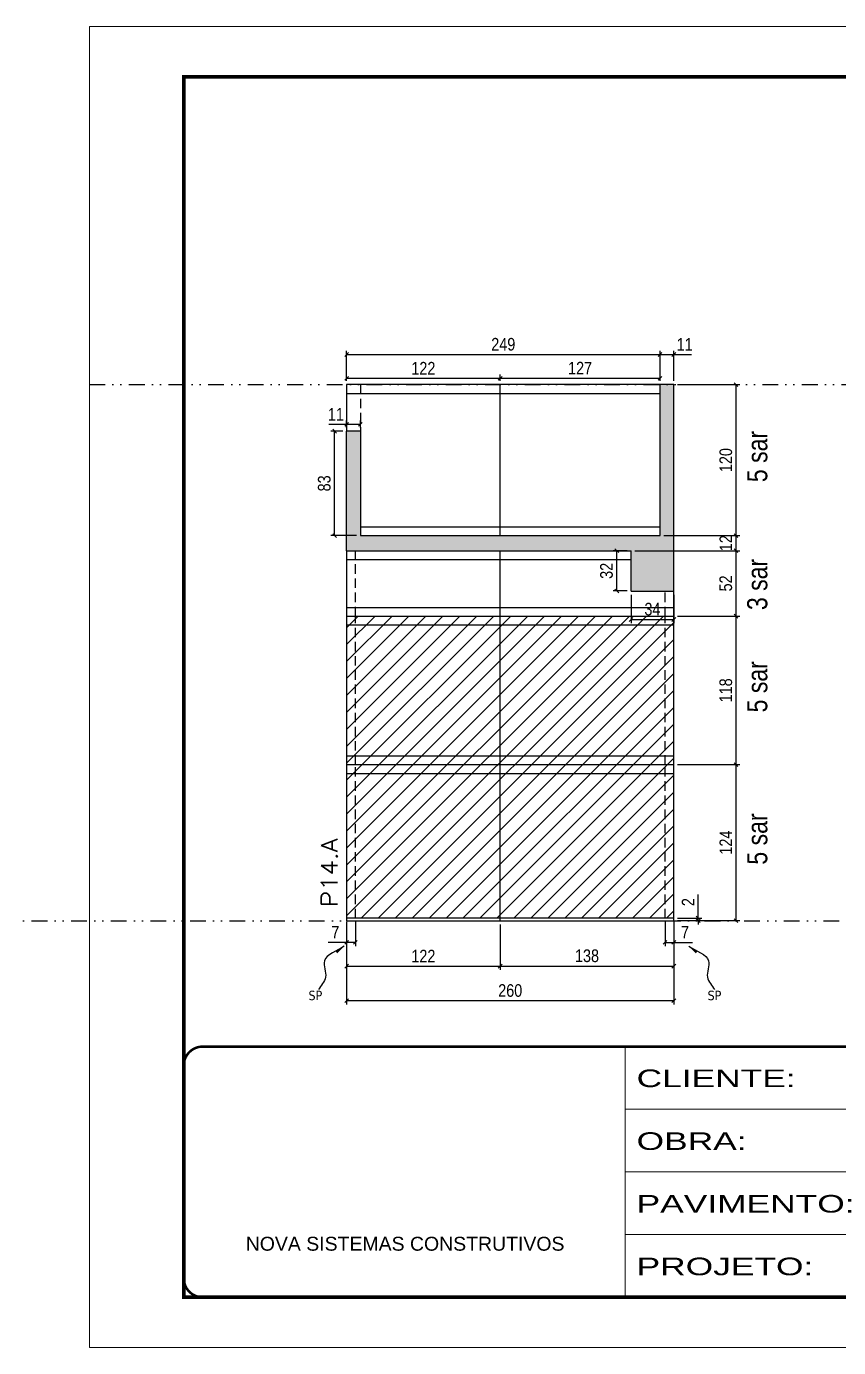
# Model space of a CAD drawing. Header units: millimetres. Extents: x 13777 to 27878, y -21631 to 6985.
# Drawn here: x 17547 to 18192, y 3638 to 4688 of the extents above; entities that cross this region are included whole.
import ezdxf

# ---------------------------------------------------------------- set-up
doc = ezdxf.new("R2010")
doc.units = ezdxf.units.MM
for name, pattern in [('CONTINUO', [0]), ('DASHED', [0.75, 0.5, -0.25]), ('DIVIDE2', [0.625, 0.25, -0.125, 0, -0.125, 0, -0.125]), ('HIDDEN', [0.375, 0.25, -0.125])]:
    doc.linetypes.add(name, pattern=pattern)
for name, color, linetype in [('COTA', 241, 'Continuous'), ('NOMENCLATURA', 7, 'Continuous'), ('Nível', 160, 'Continuous'), ('Painéis', 200, 'Continuous'), ('SARR_2.2x7', 40, 'Continuous'), ('Sarrafo de Pressão', 42, 'HIDDEN'), ('texto', 7, 'Continuous')]:
    doc.layers.add(name, color=color, linetype=linetype)
for name, color, linetype, lineweight in [('Folhas', 255, 'Continuous', 9), ('Hachura', 251, 'Continuous', 9), ('SARRAFO DE PRESSAO', 251, 'DASHED', 9), ('Texto Seção', 7, 'Continuous', 15)]:
    doc.layers.add(name, color=color, linetype=linetype, lineweight=lineweight)
doc.styles.add('ARIAL', font='arial.ttf')
doc.styles.add('ARIAL_NARROW', font='ARIALN.TTF', dxfattribs={"height": 0.2})
doc.styles.add('COTA TECNICA', font='techl___.ttf', dxfattribs={"height": 10})
doc.styles.add('COTA TECNICA-50', font='techl___.ttf', dxfattribs={"height": 10})
doc.styles.add('REGUA-120', font='ROMANS.shx', dxfattribs={"height": 15})
doc.styles.get("Standard").update_dxf_attribs({"font": 'arial.ttf'})
doc.styles.add('Tecnologia', font='')
doc.styles.get('Tecnologia').set_extended_font_data('Forgotten Futurist')
doc.dimstyles.new('COTA PAINEL-50', dxfattribs={"dimtxt": 10, "dimasz": 3, "dimexe": 3, "dimexo": 3, "dimgap": 3, "dimtad": 1, "dimdec": 1, "dimzin": 12, "dimdsep": 46, "dimtxsty": 'COTA TECNICA-50', "dimblk1": 'OBLIQUE', "dimblk2": 'OBLIQUE', "dimsah": 1, "dimcen": 0.9, "dimclrd": 4, "dimclre": 4, "dimclrt": 240, "dimadec": 1, "dimazin": 3, "dimtfac": 1, "dimtdec": 1, "dimtmove": 0, "dimatfit": 3, "dimfxl": 1, "dimtolj": 1, "dimtzin": 12, "dimarcsym": 0})
doc.dimstyles.new('PAINEL', dxfattribs={"dimtxt": 10, "dimasz": 3, "dimexe": 3, "dimexo": 3, "dimgap": 3, "dimtad": 1, "dimdec": 1, "dimzin": 12, "dimdsep": 46, "dimtxsty": 'COTA TECNICA', "dimblk1": 'OBLIQUE', "dimblk2": 'OBLIQUE', "dimsah": 1, "dimcen": 0.9, "dimclrd": 4, "dimclre": 4, "dimclrt": 240, "dimadec": 1, "dimazin": 3, "dimtfac": 1, "dimtdec": 1, "dimtmove": 0, "dimatfit": 3, "dimfxl": 1, "dimtolj": 1, "dimtzin": 12, "dimarcsym": 0})
doc.dimstyles.get("Standard").update_dxf_attribs({"dimtxt": 0.18, "dimasz": 0.18, "dimexe": 0.18, "dimexo": 0.0625, "dimgap": 0.09, "dimtad": 0, "dimtih": 1, "dimtoh": 1, "dimdec": 4, "dimzin": 0, "dimdsep": 46, "dimtxsty": 'Standard', "dimcen": 0.09, "dimadec": 0, "dimazin": 0, "dimtfac": 1, "dimtdec": 4, "dimtofl": 0, "dimtmove": 0, "dimatfit": 3, "dimfxl": 1, "dimtolj": 1, "dimtzin": 0, "dimarcsym": 0})

# ---------------------------------------------------------------- blocks, each defined once
blk = doc.blocks.new('9999999999')
at = {"color": 30, "linetype": 'CONTINUO'}
for p, q in [((98564.6, 34230.2), (98564.6, 34429.4)), ((98564.6, 34379.6), (99584, 34379.6)), ((98564.6, 34329.8), (99488, 34329.8)), ((99584, 34329.8), (99488, 34329.8)), ((99488, 34329.8), (99488, 34230.2)), ((98564.6, 34280), (99488, 34280))]:
    blk.add_line(p, q, dxfattribs=at)
at = {"color": 30, "linetype": 'CONTINUO', "const_width": 2}
blk.add_lwpolyline([(99584, 34230.2), (99584, 34414.4, 0.414214), (99569, 34429.4), (98229, 34429.4, 0.414214), (98214, 34414.4), (98214, 34245.2, 0.414214), (98229, 34230.2), (99584, 34230.2)], format="xyb", dxfattribs=at)
at = {"layer": 'Folhas'}
blk.add_lwpolyline([(98139, 34190.2), (99624, 34190.2), (99624, 35240.2), (98139, 35240.2)], close=True, dxfattribs=at)
at = {"layer": 'Folhas', "color": 30, "const_width": 3}
blk.add_lwpolyline([(98214, 34230.2), (99584, 34230.2), (99584, 35200.2), (98214, 35200.2)], close=True, dxfattribs=at)
at = {"color": 7, "linetype": 'Continuous', "ltscale": 5, "style": 'ARIAL'}
for s, height, p in [('SKR', 15.48, (98837.7, 34393.1)), ('LEAF LOEFGREN', 15.483, (98837.7, 34343.3)), ('3° SUBSOLO', 15.48, (98837.7, 34293.5)), ('NOVA SISTEMAS CONSTRUTIVOS', 11.059, (98263.2, 34267.2)), ('PILARES', 15.48, (98837.7, 34243.7))]:
    blk.add_text(s, height=height, dxfattribs=at).set_placement(p)
at = {"layer": 'Folhas', "color": 7, "style": 'Tecnologia', "width": 1.5}
for s, p in [('CLIENTE:', (98573.7, 34397.2)), ('OBRA:', (98573.7, 34347.3)), ('PAVIMENTO:', (98573.7, 34297.5)), ('PROJETO:', (98573.7, 34247.7))]:
    blk.add_text(s, height=14, dxfattribs=at).set_placement(p)
blk = doc.blocks.new('_Oblique')
at = {"color": 0, "linetype": 'ByBlock', "lineweight": -2}
blk.add_line((-0.5, -0.5), (0.5, 0.5), dxfattribs=at)
blk = doc.blocks.new('*D1098')
at = {"layer": 'COTA', "color": 4, "lineweight": -2, "transparency": 16777216}
for p, q in [((17801.3, 3975.9), (17801.3, 3910.2)), ((18061.3, 3975.9), (18061.3, 3910.2)), ((18061.3, 3913.2), (17801.3, 3913.2))]:
    blk.add_line(p, q, dxfattribs=at)
at = {"layer": 'Defpoints', "color": 0, "transparency": 16777216}
for p in [(17801.3, 3978.9), (18061.3, 3978.9), (17801.3, 3913.2)]:
    blk.add_point(p, dxfattribs=at)
at = {"layer": 'COTA', "color": 4, "lineweight": -2, "transparency": 16777216, "xscale": 3, "yscale": 3, "zscale": 3, "rotation": 180}
blk.add_blockref('_Oblique', (17801.3, 3913.2), dxfattribs=at)
at = {"layer": 'COTA', "color": 4, "lineweight": -2, "transparency": 16777216, "xscale": 3, "yscale": 3, "zscale": 3}
blk.add_blockref('_Oblique', (18061.3, 3913.2), dxfattribs=at)
at = {"layer": 'COTA', "color": 240, "transparency": 16777216, "insert": (17931.3, 3921.3), "char_height": 10, "attachment_point": 5, "style": 'COTA TECNICA'}
blk.add_mtext('\\A1;260', dxfattribs=at)
blk = doc.blocks.new('*D1099')
at = {"layer": 'COTA', "color": 4, "lineweight": -2, "transparency": 16777216}
for p, q in [((18054.3, 3975.9), (18054.3, 3956.6)), ((18061.3, 3973.9), (18061.3, 3956.6)), ((18054.3, 3959.6), (18061.3, 3959.6)), ((18061.3, 3959.6), (18076, 3959.6))]:
    blk.add_line(p, q, dxfattribs=at)
at = {"layer": 'Defpoints', "color": 0, "transparency": 16777216}
for p in [(18054.3, 3978.9), (18061.3, 3976.9), (18061.3, 3959.6)]:
    blk.add_point(p, dxfattribs=at)
at = {"layer": 'COTA', "color": 4, "lineweight": -2, "transparency": 16777216, "xscale": 3, "yscale": 3, "zscale": 3, "rotation": 180}
blk.add_blockref('_Oblique', (18054.3, 3959.6), dxfattribs=at)
at = {"layer": 'COTA', "color": 4, "lineweight": -2, "transparency": 16777216, "xscale": 3, "yscale": 3, "zscale": 3}
blk.add_blockref('_Oblique', (18061.3, 3959.6), dxfattribs=at)
at = {"layer": 'COTA', "color": 240, "transparency": 16777216, "insert": (18070.2, 3967.7), "char_height": 10, "attachment_point": 5, "style": 'COTA TECNICA-50'}
blk.add_mtext('\\A1;7', dxfattribs=at)
blk = doc.blocks.new('*D1100')
at = {"layer": 'COTA', "color": 4, "lineweight": -2, "transparency": 16777216}
for p, q in [((17801.3, 3973.9), (17801.3, 3956.6)), ((17808.3, 3975.9), (17808.3, 3956.6)), ((17801.3, 3959.6), (17786.6, 3959.6)), ((17808.3, 3959.6), (17801.3, 3959.6))]:
    blk.add_line(p, q, dxfattribs=at)
at = {"layer": 'Defpoints', "color": 0, "transparency": 16777216}
for p in [(17801.3, 3976.9), (17808.3, 3978.9), (17801.3, 3959.6)]:
    blk.add_point(p, dxfattribs=at)
at = {"layer": 'COTA', "color": 4, "lineweight": -2, "transparency": 16777216, "xscale": 3, "yscale": 3, "zscale": 3, "rotation": 180}
blk.add_blockref('_Oblique', (17801.3, 3959.6), dxfattribs=at)
at = {"layer": 'COTA', "color": 4, "lineweight": -2, "transparency": 16777216, "xscale": 3, "yscale": 3, "zscale": 3}
blk.add_blockref('_Oblique', (17808.3, 3959.6), dxfattribs=at)
at = {"layer": 'COTA', "color": 240, "transparency": 16777216, "insert": (17792.4, 3967.7), "char_height": 10, "attachment_point": 5, "style": 'COTA TECNICA-50'}
blk.add_mtext('\\A1;7', dxfattribs=at)
blk = doc.blocks.new('*D1101')
at = {"layer": 'COTA', "color": 4, "lineweight": -2, "transparency": 16777216}
for p, q in [((18080.6, 3978.9), (18080.6, 3997.7)), ((18064.3, 3978.9), (18083.6, 3978.9)), ((18064.3, 3976.9), (18083.6, 3976.9)), ((18080.6, 3976.9), (18080.6, 3978.9)), ((18080.6, 3976.9), (18080.6, 3973.9))]:
    blk.add_line(p, q, dxfattribs=at)
at = {"layer": 'Defpoints', "color": 0, "transparency": 16777216}
for p in [(18061.3, 3978.9), (18061.3, 3976.9), (18080.6, 3976.9)]:
    blk.add_point(p, dxfattribs=at)
at = {"layer": 'COTA', "color": 4, "lineweight": -2, "transparency": 16777216, "xscale": 3, "yscale": 3, "zscale": 3}
for p, rotation in [((18080.6, 3978.9), 270), ((18080.6, 3976.9), 90)]:
    blk.add_blockref('_Oblique', p, dxfattribs=dict(at, rotation=rotation))
at = {"layer": 'COTA', "color": 240, "transparency": 16777216, "insert": (18072.6, 3991.6), "char_height": 10, "attachment_point": 5, "rotation": 90, "style": 'COTA TECNICA-50'}
blk.add_mtext('\\A1;2', dxfattribs=at)
blk = doc.blocks.new('*D1102')
at = {"layer": 'COTA', "color": 4, "lineweight": -2, "transparency": 16777216}
for p, q in [((18064.3, 4218.9), (18113.7, 4218.9)), ((18110.7, 4100.9), (18110.7, 4218.9)), ((18064.3, 4100.9), (18113.7, 4100.9))]:
    blk.add_line(p, q, dxfattribs=at)
at = {"layer": 'Defpoints', "color": 0, "transparency": 16777216}
for p in [(18061.3, 4218.9), (18110.7, 4218.9), (18061.3, 4100.9)]:
    blk.add_point(p, dxfattribs=at)
at = {"layer": 'COTA', "color": 4, "lineweight": -2, "transparency": 16777216, "xscale": 3, "yscale": 3, "zscale": 3}
for p, rotation in [((18110.7, 4218.9), 90), ((18110.7, 4100.9), 270)]:
    blk.add_blockref('_Oblique', p, dxfattribs=dict(at, rotation=rotation))
at = {"layer": 'COTA', "color": 240, "transparency": 16777216, "insert": (18102.6, 4159.9), "char_height": 10, "attachment_point": 5, "rotation": 90, "style": 'COTA TECNICA-50'}
blk.add_mtext('\\A1;118', dxfattribs=at)
blk = doc.blocks.new('*D1134')
at = {"layer": 'COTA', "color": 4, "linetype": 'ByBlock', "lineweight": -2, "transparency": 16777216}
for p, q in [((18064.3, 4100.9), (18113.7, 4100.9)), ((18110.7, 3976.9), (18110.7, 4100.9)), ((18064.3, 3976.9), (18113.7, 3976.9))]:
    blk.add_line(p, q, dxfattribs=at)
at = {"layer": 'Defpoints', "color": 0, "linetype": 'ByBlock', "transparency": 16777216}
for p in [(18061.3, 4100.9), (18110.7, 4100.9), (18061.3, 3976.9)]:
    blk.add_point(p, dxfattribs=at)
at = {"layer": 'COTA', "color": 4, "linetype": 'ByBlock', "lineweight": -2, "transparency": 16777216, "xscale": 3, "yscale": 3, "zscale": 3}
for p, rotation in [((18110.7, 4100.9), 90), ((18110.7, 3976.9), 270)]:
    blk.add_blockref('_Oblique', p, dxfattribs=dict(at, rotation=rotation))
at = {"layer": 'COTA', "color": 240, "linetype": 'ByBlock', "transparency": 16777216, "insert": (18102.6, 4038.9), "char_height": 10, "attachment_point": 5, "rotation": 90, "style": 'COTA TECNICA'}
blk.add_mtext('\\A1;124', dxfattribs=at)
blk = doc.blocks.new('*D1135')
at = {"layer": 'COTA', "color": 4, "linetype": 'ByBlock', "lineweight": -2, "transparency": 16777216}
for p, q in [((18064.3, 4100.9), (18113.7, 4100.9)), ((18110.7, 3976.9), (18110.7, 4100.9)), ((18064.3, 3976.9), (18113.7, 3976.9))]:
    blk.add_line(p, q, dxfattribs=at)
at = {"layer": 'Defpoints', "color": 0, "linetype": 'ByBlock', "transparency": 16777216}
for p in [(18061.3, 4100.9), (18110.7, 4100.9), (18061.3, 3976.9)]:
    blk.add_point(p, dxfattribs=at)
at = {"layer": 'COTA', "color": 4, "linetype": 'ByBlock', "lineweight": -2, "transparency": 16777216, "xscale": 3, "yscale": 3, "zscale": 3}
for p, rotation in [((18110.7, 4100.9), 90), ((18110.7, 3976.9), 270)]:
    blk.add_blockref('_Oblique', p, dxfattribs=dict(at, rotation=rotation))
at = {"layer": 'COTA', "color": 240, "linetype": 'ByBlock', "transparency": 16777216, "insert": (18102.6, 4038.9), "char_height": 10, "attachment_point": 5, "rotation": 90, "style": 'COTA TECNICA'}
blk.add_mtext('\\A1;124', dxfattribs=at)
blk = doc.blocks.new('*D1142')
at = {"layer": 'COTA', "color": 4, "lineweight": -2, "transparency": 16777216}
for p, q in [((17923.3, 3973.9), (17923.3, 3937.7)), ((18061.3, 3973.9), (18061.3, 3937.7)), ((17923.3, 3940.7), (18061.3, 3940.7))]:
    blk.add_line(p, q, dxfattribs=at)
at = {"layer": 'Defpoints', "color": 0, "transparency": 16777216}
for p in [(17923.3, 3976.9), (18061.3, 3976.9), (18061.3, 3940.7)]:
    blk.add_point(p, dxfattribs=at)
at = {"layer": 'COTA', "color": 4, "lineweight": -2, "transparency": 16777216, "xscale": 3, "yscale": 3, "zscale": 3, "rotation": 180}
blk.add_blockref('_Oblique', (17923.3, 3940.7), dxfattribs=at)
at = {"layer": 'COTA', "color": 4, "lineweight": -2, "transparency": 16777216, "xscale": 3, "yscale": 3, "zscale": 3}
blk.add_blockref('_Oblique', (18061.3, 3940.7), dxfattribs=at)
at = {"layer": 'COTA', "color": 240, "transparency": 16777216, "insert": (17992.3, 3948.9), "char_height": 10, "attachment_point": 5, "style": 'COTA TECNICA'}
blk.add_mtext('\\A1;138', dxfattribs=at)
blk = doc.blocks.new('*D1143')
at = {"layer": 'COTA', "color": 4, "lineweight": -2, "transparency": 16777216}
for p, q in [((17801.3, 3973.9), (17801.3, 3937.7)), ((17923.3, 3973.9), (17923.3, 3937.7)), ((17801.3, 3940.7), (17923.3, 3940.7))]:
    blk.add_line(p, q, dxfattribs=at)
at = {"layer": 'Defpoints', "color": 0, "transparency": 16777216}
for p in [(17801.3, 3976.9), (17923.3, 3976.9), (17923.3, 3940.7)]:
    blk.add_point(p, dxfattribs=at)
at = {"layer": 'COTA', "color": 4, "lineweight": -2, "transparency": 16777216, "xscale": 3, "yscale": 3, "zscale": 3, "rotation": 180}
blk.add_blockref('_Oblique', (17801.3, 3940.7), dxfattribs=at)
at = {"layer": 'COTA', "color": 4, "lineweight": -2, "transparency": 16777216, "xscale": 3, "yscale": 3, "zscale": 3}
blk.add_blockref('_Oblique', (17923.3, 3940.7), dxfattribs=at)
at = {"layer": 'COTA', "color": 240, "transparency": 16777216, "insert": (17862.3, 3948.7), "char_height": 10, "attachment_point": 5, "style": 'COTA TECNICA'}
blk.add_mtext('\\A1;122', dxfattribs=at)
blk = doc.blocks.new('*D1152')
at = {"layer": 'COTA', "color": 4, "lineweight": -2, "transparency": 16777216}
for p, q in [((18030.3, 4270.9), (18113.7, 4270.9)), ((18110.7, 4218.9), (18110.7, 4270.9)), ((18064.3, 4218.9), (18113.7, 4218.9))]:
    blk.add_line(p, q, dxfattribs=at)
at = {"layer": 'Defpoints', "color": 0, "transparency": 16777216}
for p in [(18027.3, 4270.9), (18110.7, 4270.9), (18061.3, 4218.9)]:
    blk.add_point(p, dxfattribs=at)
at = {"layer": 'COTA', "color": 4, "lineweight": -2, "transparency": 16777216, "xscale": 3, "yscale": 3, "zscale": 3}
for p, rotation in [((18110.7, 4270.9), 90), ((18110.7, 4218.9), 270)]:
    blk.add_blockref('_Oblique', p, dxfattribs=dict(at, rotation=rotation))
at = {"layer": 'COTA', "color": 240, "transparency": 16777216, "insert": (18102.6, 4244.9), "char_height": 10, "attachment_point": 5, "rotation": 90, "style": 'COTA TECNICA'}
blk.add_mtext('\\A1;52', dxfattribs=at)
blk = doc.blocks.new('*D1153')
at = {"layer": 'COTA', "color": 4, "lineweight": -2, "transparency": 16777216}
for p, q in [((18024.3, 4270.9), (18013, 4270.9)), ((18016, 4238.9), (18016, 4270.9)), ((18024.3, 4238.9), (18013, 4238.9))]:
    blk.add_line(p, q, dxfattribs=at)
at = {"layer": 'Defpoints', "color": 0, "transparency": 16777216}
for p in [(18016, 4270.9), (18027.3, 4270.9), (18027.3, 4238.9)]:
    blk.add_point(p, dxfattribs=at)
at = {"layer": 'COTA', "color": 4, "lineweight": -2, "transparency": 16777216, "xscale": 3, "yscale": 3, "zscale": 3}
for p, rotation in [((18016, 4270.9), 90), ((18016, 4238.9), 270)]:
    blk.add_blockref('_Oblique', p, dxfattribs=dict(at, rotation=rotation))
at = {"layer": 'COTA', "color": 240, "transparency": 16777216, "insert": (18007.8, 4254.9), "char_height": 10, "attachment_point": 5, "rotation": 90, "style": 'COTA TECNICA'}
blk.add_mtext('\\A1;32', dxfattribs=at)
blk = doc.blocks.new('*D2324')
at = {"layer": 'COTA', "color": 4, "lineweight": -2, "transparency": 16777216}
for p, q in [((17801.3, 4405.9), (17801.3, 4429.8)), ((17801.3, 4426.8), (18050.3, 4426.8)), ((18050.3, 4405.9), (18050.3, 4429.8))]:
    blk.add_line(p, q, dxfattribs=at)
at = {"layer": 'Defpoints', "color": 0, "transparency": 16777216}
for p in [(18050.3, 4426.8), (17801.3, 4402.9), (18050.3, 4402.9)]:
    blk.add_point(p, dxfattribs=at)
at = {"layer": 'COTA', "color": 4, "lineweight": -2, "transparency": 16777216, "xscale": 3, "yscale": 3, "zscale": 3, "rotation": 180}
blk.add_blockref('_Oblique', (17801.3, 4426.8), dxfattribs=at)
at = {"layer": 'COTA', "color": 4, "lineweight": -2, "transparency": 16777216, "xscale": 3, "yscale": 3, "zscale": 3}
blk.add_blockref('_Oblique', (18050.3, 4426.8), dxfattribs=at)
at = {"layer": 'COTA', "color": 240, "transparency": 16777216, "insert": (17925.8, 4434.9), "char_height": 10, "attachment_point": 5, "style": 'COTA TECNICA'}
blk.add_mtext('\\A1;249', dxfattribs=at)
blk = doc.blocks.new('*D2325')
at = {"layer": 'COTA', "color": 4, "lineweight": -2, "transparency": 16777216}
for p, q in [((18053.3, 4282.9), (18113.7, 4282.9)), ((18110.7, 4270.9), (18110.7, 4282.9)), ((18030.3, 4270.9), (18113.7, 4270.9))]:
    blk.add_line(p, q, dxfattribs=at)
at = {"layer": 'Defpoints', "color": 0, "transparency": 16777216}
for p in [(18050.3, 4282.9), (18110.7, 4282.9), (18027.3, 4270.9)]:
    blk.add_point(p, dxfattribs=at)
at = {"layer": 'COTA', "color": 4, "lineweight": -2, "transparency": 16777216, "xscale": 3, "yscale": 3, "zscale": 3}
for p, rotation in [((18110.7, 4282.9), 90), ((18110.7, 4270.9), 270)]:
    blk.add_blockref('_Oblique', p, dxfattribs=dict(at, rotation=rotation))
at = {"layer": 'COTA', "color": 240, "transparency": 16777216, "insert": (18102.6, 4276.9), "char_height": 10, "attachment_point": 5, "rotation": 90, "style": 'COTA TECNICA'}
blk.add_mtext('\\A1;12', dxfattribs=at)
blk = doc.blocks.new('*D2326')
at = {"layer": 'COTA', "color": 4, "lineweight": -2, "transparency": 16777216}
for p, q in [((18027.3, 4235.9), (18027.3, 4213.2)), ((18061.3, 4235.9), (18061.3, 4213.2)), ((18027.3, 4216.2), (18061.3, 4216.2))]:
    blk.add_line(p, q, dxfattribs=at)
at = {"layer": 'Defpoints', "color": 0, "transparency": 16777216}
for p in [(18027.3, 4238.9), (18061.3, 4238.9), (18061.3, 4216.2)]:
    blk.add_point(p, dxfattribs=at)
at = {"layer": 'COTA', "color": 4, "lineweight": -2, "transparency": 16777216, "xscale": 3, "yscale": 3, "zscale": 3, "rotation": 180}
blk.add_blockref('_Oblique', (18027.3, 4216.2), dxfattribs=at)
at = {"layer": 'COTA', "color": 4, "lineweight": -2, "transparency": 16777216, "xscale": 3, "yscale": 3, "zscale": 3}
blk.add_blockref('_Oblique', (18061.3, 4216.2), dxfattribs=at)
at = {"layer": 'COTA', "color": 240, "transparency": 16777216, "insert": (18044.3, 4224.4), "char_height": 10, "attachment_point": 5, "style": 'COTA TECNICA'}
blk.add_mtext('\\A1;34', dxfattribs=at)
blk = doc.blocks.new('*D2327')
at = {"layer": 'COTA', "color": 4, "lineweight": -2, "transparency": 16777216}
for p, q in [((18064.3, 4402.9), (18113.7, 4402.9)), ((18110.7, 4282.9), (18110.7, 4402.9)), ((18053.3, 4282.9), (18113.7, 4282.9))]:
    blk.add_line(p, q, dxfattribs=at)
at = {"layer": 'Defpoints', "color": 0, "transparency": 16777216}
for p in [(18061.3, 4402.9), (18110.7, 4402.9), (18050.3, 4282.9)]:
    blk.add_point(p, dxfattribs=at)
at = {"layer": 'COTA', "color": 4, "lineweight": -2, "transparency": 16777216, "xscale": 3, "yscale": 3, "zscale": 3}
for p, rotation in [((18110.7, 4402.9), 90), ((18110.7, 4282.9), 270)]:
    blk.add_blockref('_Oblique', p, dxfattribs=dict(at, rotation=rotation))
at = {"layer": 'COTA', "color": 240, "transparency": 16777216, "insert": (18102.6, 4342.9), "char_height": 10, "attachment_point": 5, "rotation": 90, "style": 'COTA TECNICA'}
blk.add_mtext('\\A1;120', dxfattribs=at)
blk = doc.blocks.new('*D2328')
at = {"layer": 'COTA', "color": 4, "lineweight": -2, "transparency": 16777216}
for p, q in [((18050.3, 4405.9), (18050.3, 4429.8)), ((18050.3, 4426.8), (18061.3, 4426.8)), ((18061.3, 4405.9), (18061.3, 4429.8)), ((18061.3, 4426.8), (18075.4, 4426.8))]:
    blk.add_line(p, q, dxfattribs=at)
at = {"layer": 'Defpoints', "color": 0, "transparency": 16777216}
for p in [(18061.3, 4426.8), (18050.3, 4402.9), (18061.3, 4402.9)]:
    blk.add_point(p, dxfattribs=at)
at = {"layer": 'COTA', "color": 4, "lineweight": -2, "transparency": 16777216, "xscale": 3, "yscale": 3, "zscale": 3, "rotation": 180}
blk.add_blockref('_Oblique', (18050.3, 4426.8), dxfattribs=at)
at = {"layer": 'COTA', "color": 4, "lineweight": -2, "transparency": 16777216, "xscale": 3, "yscale": 3, "zscale": 3}
blk.add_blockref('_Oblique', (18061.3, 4426.8), dxfattribs=at)
at = {"layer": 'COTA', "color": 240, "transparency": 16777216, "insert": (18069.9, 4434.9), "char_height": 10, "attachment_point": 5, "style": 'COTA TECNICA'}
blk.add_mtext('\\A1;11', dxfattribs=at)
blk = doc.blocks.new('*D2329')
at = {"layer": 'COTA', "color": 4, "lineweight": -2, "transparency": 16777216}
for p, q in [((17801.3, 4405.9), (17801.3, 4410.9)), ((17923.3, 4405.9), (17923.3, 4410.9)), ((17801.3, 4407.9), (17923.3, 4407.9))]:
    blk.add_line(p, q, dxfattribs=at)
at = {"layer": 'Defpoints', "color": 0, "transparency": 16777216}
for p in [(17801.3, 4402.9), (17923.3, 4407.9), (17923.3, 4402.9)]:
    blk.add_point(p, dxfattribs=at)
at = {"layer": 'COTA', "color": 4, "lineweight": -2, "transparency": 16777216, "xscale": 3, "yscale": 3, "zscale": 3, "rotation": 180}
blk.add_blockref('_Oblique', (17801.3, 4407.9), dxfattribs=at)
at = {"layer": 'COTA', "color": 4, "lineweight": -2, "transparency": 16777216, "xscale": 3, "yscale": 3, "zscale": 3}
blk.add_blockref('_Oblique', (17923.3, 4407.9), dxfattribs=at)
at = {"layer": 'COTA', "color": 240, "transparency": 16777216, "insert": (17862.3, 4415.9), "char_height": 10, "attachment_point": 5, "style": 'COTA TECNICA'}
blk.add_mtext('\\A1;122', dxfattribs=at)
blk = doc.blocks.new('*D2330')
at = {"layer": 'COTA', "color": 4, "lineweight": -2, "transparency": 16777216}
for p, q in [((17923.3, 4405.9), (17923.3, 4410.9)), ((18050.3, 4405.9), (18050.3, 4410.9)), ((17923.3, 4407.9), (18050.3, 4407.9))]:
    blk.add_line(p, q, dxfattribs=at)
at = {"layer": 'Defpoints', "color": 0, "transparency": 16777216}
for p in [(17923.3, 4402.9), (18050.3, 4407.9), (18050.3, 4402.9)]:
    blk.add_point(p, dxfattribs=at)
at = {"layer": 'COTA', "color": 4, "lineweight": -2, "transparency": 16777216, "xscale": 3, "yscale": 3, "zscale": 3, "rotation": 180}
blk.add_blockref('_Oblique', (17923.3, 4407.9), dxfattribs=at)
at = {"layer": 'COTA', "color": 4, "lineweight": -2, "transparency": 16777216, "xscale": 3, "yscale": 3, "zscale": 3}
blk.add_blockref('_Oblique', (18050.3, 4407.9), dxfattribs=at)
at = {"layer": 'COTA', "color": 240, "transparency": 16777216, "insert": (17986.8, 4416), "char_height": 10, "attachment_point": 5, "style": 'COTA TECNICA'}
blk.add_mtext('\\A1;127', dxfattribs=at)
blk = doc.blocks.new('*D2331')
at = {"layer": 'COTA', "color": 4, "lineweight": -2, "transparency": 16777216}
for p, q in [((17798.3, 4365.9), (17788.8, 4365.9)), ((17791.8, 4282.9), (17791.8, 4365.9)), ((17809.3, 4282.9), (17788.8, 4282.9))]:
    blk.add_line(p, q, dxfattribs=at)
at = {"layer": 'Defpoints', "color": 0, "transparency": 16777216}
for p in [(17791.8, 4365.9), (17801.3, 4365.9), (17812.3, 4282.9)]:
    blk.add_point(p, dxfattribs=at)
at = {"layer": 'COTA', "color": 4, "lineweight": -2, "transparency": 16777216, "xscale": 3, "yscale": 3, "zscale": 3}
for p, rotation in [((17791.8, 4365.9), 90), ((17791.8, 4282.9), 270)]:
    blk.add_blockref('_Oblique', p, dxfattribs=dict(at, rotation=rotation))
at = {"layer": 'COTA', "color": 240, "transparency": 16777216, "insert": (17783.6, 4324.4), "char_height": 10, "attachment_point": 5, "rotation": 90, "style": 'COTA TECNICA'}
blk.add_mtext('\\A1;83', dxfattribs=at)
blk = doc.blocks.new('*D2332')
at = {"layer": 'COTA', "color": 4, "lineweight": -2, "transparency": 16777216}
for p, q in [((17801.3, 4371.3), (17787.2, 4371.3)), ((17801.3, 4368.9), (17801.3, 4374.3)), ((17812.3, 4371.3), (17801.3, 4371.3)), ((17812.3, 4368.9), (17812.3, 4374.3))]:
    blk.add_line(p, q, dxfattribs=at)
at = {"layer": 'Defpoints', "color": 0, "transparency": 16777216}
for p in [(17801.3, 4371.3), (17801.3, 4365.9), (17812.3, 4365.9)]:
    blk.add_point(p, dxfattribs=at)
at = {"layer": 'COTA', "color": 4, "lineweight": -2, "transparency": 16777216, "xscale": 3, "yscale": 3, "zscale": 3, "rotation": 180}
blk.add_blockref('_Oblique', (17801.3, 4371.3), dxfattribs=at)
at = {"layer": 'COTA', "color": 4, "lineweight": -2, "transparency": 16777216, "xscale": 3, "yscale": 3, "zscale": 3}
blk.add_blockref('_Oblique', (17812.3, 4371.3), dxfattribs=at)
at = {"layer": 'COTA', "color": 240, "transparency": 16777216, "insert": (17792.8, 4379.3), "char_height": 10, "attachment_point": 5, "style": 'COTA TECNICA'}
blk.add_mtext('\\A1;11', dxfattribs=at)

msp = doc.modelspace()

# ---------------------------------------------------------------- hatches: boundary and pattern name
at = {"layer": 'COTA'}
h = msp.add_hatch(dxfattribs=at)
h.set_pattern_fill('AR-CONC', color=256, scale=0.03)
h.set_pattern_definition([(50, (0, -37), (5.4655401, -0.4781726), [0.5715, -6.2865]), (355, (0, -37), (-1.0573026, 5.7317054), [0.4572, -5.0292175]), (100.451445, (0.4555, -37.04), (4.4082374, 5.2535326), [0.4857003, -5.3427073]), (46.1842, (0, -35.476), (8.1323712, -1.2612698), [0.85725, -9.42975]), (96.63556, (0.678, -35.581), (7.122124, 7.4227837), [0.7285507, -8.0140682]), (351.18415, (0, -35.476), (7.122124, 7.4227837), [0.685799, -7.543792]), (21, (0.762, -35.857), (4.5484317, -3.0679559), [0.5715, -6.2865]), (326, (0.762, -35.857), (1.8540609, 5.525639), [0.4572, -5.0292]), (71.451445, (1.141, -36.1127), (6.4024926, 2.457683), [0.4857003, -5.3426981]), (37.5, (0, -37), (0.0926581, 2.53665117), [0, -4.96824, 0, -5.1054, 0, -5.04825]), (7.5, (0, -37), (2.00458988, 3.00541724), [0, -2.91084, 0, -4.85394, 0, -1.92405]), (327.5, (-1.6993, -37), (4.06771786, -0.17186232), [0, -1.905, 0, -5.9436, 0, -7.8867]), (317.5, (-2.4613, -37), (4.44387544, 0.7627947), [0, -2.4765, 0, -3.94716, 0, -5.6007])])
h.paths.add_polyline_path([(18061.31, 4365.86), (18050.31, 4365.86), (18050.31, 4282.86), (17812.31, 4282.86), (17812.31, 4365.86), (17801.31, 4365.86), (17801.31, 4270.86), (18027.31, 4270.86), (18027.31, 4238.86), (18061.31, 4238.86)])
h.paths.add_polyline_path([(18061.31, 4402.86), (18050.31, 4402.86), (18050.31, 4365.86), (18061.31, 4365.86)])
at = {"layer": 'Hachura', "linetype": 'ByBlock'}
h = msp.add_hatch(dxfattribs=at)
h.set_pattern_fill('ANSI31', color=256, scale=3)
h.paths.add_polyline_path([(17923.31, 4218.86), (17801.31, 4218.86), (17801.31, 4100.86), (17923.31, 4100.86)])
h.paths.add_polyline_path([(18061.31, 4218.86), (17923.31, 4218.86), (17923.31, 4100.86), (18061.31, 4100.86)])
h.paths.add_polyline_path([(18061.31, 4100.86), (17923.31, 4100.86), (17923.31, 3978.86), (18061.31, 3978.86)])
h.paths.add_polyline_path([(17923.31, 4100.86), (17801.31, 4100.86), (17801.31, 3978.86), (17923.31, 3978.86)])
h.paths.add_polyline_path([(18359.73, 4245.86), (18237.73, 4245.86), (18237.73, 4218.86), (18359.73, 4218.86)])
h.paths.add_polyline_path([(18497.73, 4245.86), (18359.73, 4245.86), (18359.73, 4218.86), (18497.73, 4218.86)])
h.paths.add_polyline_path([(18497.73, 4218.86), (18359.73, 4218.86), (18359.73, 4100.86), (18497.73, 4100.86)])
h.paths.add_polyline_path([(18359.73, 4218.86), (18237.73, 4218.86), (18237.73, 4100.86), (18359.73, 4100.86)])
h.paths.add_polyline_path([(18359.73, 4100.86), (18237.73, 4100.86), (18237.73, 3978.86), (18359.73, 3978.86)])
h.paths.add_polyline_path([(18497.73, 4100.86), (18359.73, 4100.86), (18359.73, 3978.86), (18497.73, 3978.86)])
h.paths.add_polyline_path([(18722.78, 4218.86), (18703.78, 4218.86), (18703.78, 3978.86), (18722.78, 3978.86)])
h.paths.add_polyline_path([(18722.78, 4245.86), (18703.78, 4245.86), (18703.78, 4218.86), (18722.78, 4218.86)])
h.paths.add_polyline_path([(18917.99, 4245.86), (18898.99, 4245.86), (18898.99, 4218.86), (18917.99, 4218.86)])
h.paths.add_polyline_path([(18917.99, 4218.86), (18898.99, 4218.86), (18898.99, 3978.86), (18917.99, 3978.86)])

# ---------------------------------------------------------------- linework, layer by layer
at = {"layer": 'COTA'}
for p, q in [((18061.31, 4402.86), (18050.31, 4402.86)), ((18061.31, 4238.86), (18061.31, 4402.86)), ((17801.31, 4270.86), (17801.31, 4365.86))]:
    msp.add_line(p, q, dxfattribs=at)
at = {"layer": 'Nível', "color": 4, "linetype": 'DIVIDE2', "ltscale": 50}
for p, q in [((17596.97, 4402.86), (19081.97, 4402.86)), ((13777.11, 3976.86), (21531.15, 3976.86))]:
    msp.add_line(p, q, dxfattribs=at)
at = {"layer": 'Painéis'}
for p, q in [((18050.31, 4402.86), (17801.31, 4402.86)), ((17801.31, 4402.86), (17801.31, 4365.86)), ((17923.31, 4282.86), (17923.31, 4402.86)), ((18050.31, 4282.86), (18050.31, 4402.86)), ((17812.31, 4365.86), (17801.31, 4365.86)), ((17812.31, 4365.86), (17812.31, 4282.86)), ((17812.31, 4282.86), (18050.31, 4282.86)), ((17801.31, 4270.86), (17801.31, 3978.86)), ((17801.31, 4270.86), (18027.31, 4270.86)), ((17923.31, 3976.86), (17923.31, 4270.86)), ((18027.31, 4238.86), (18027.31, 4270.86)), ((18027.31, 4238.86), (18061.31, 4238.86)), ((18061.31, 3978.86), (18061.31, 4238.86)), ((17801.31, 4218.86), (18061.31, 4218.86)), ((17801.31, 4100.86), (18061.31, 4100.86))]:
    msp.add_line(p, q, dxfattribs=at)
msp.add_lwpolyline([(18061.31, 3978.86), (17801.31, 3978.86), (17801.31, 3976.86), (18061.31, 3976.86)], close=True, dxfattribs=at)
at = {"layer": 'SARR_2.2x7'}
for p, q in [((17801.31, 4395.86), (18050.31, 4395.86)), ((17812.31, 4289.86), (18050.31, 4289.86)), ((17801.31, 4263.86), (18027.31, 4263.86)), ((17801.31, 4225.86), (18061.31, 4225.86)), ((17801.31, 4211.86), (18061.31, 4211.86)), ((17801.31, 4107.86), (18061.31, 4107.86)), ((17801.31, 4093.86), (18061.31, 4093.86))]:
    msp.add_line(p, q, dxfattribs=at)
at = {"layer": 'Sarrafo de Pressão', "ltscale": 30}
for p, q in [((17812.31, 4402.86), (17812.31, 4365.86)), ((17808.31, 4218.86), (17808.31, 4270.86)), ((18054.31, 4218.86), (18054.31, 4238.86)), ((17808.31, 4100.86), (17808.31, 4218.86)), ((18054.31, 4100.86), (18054.31, 4218.86)), ((17808.31, 3978.86), (17808.31, 4100.86)), ((18054.31, 3978.86), (18054.31, 4100.86))]:
    msp.add_line(p, q, dxfattribs=at)

# ---------------------------------------------------------------- block references
at = {"layer": 'SARRAFO DE PRESSAO', "color": 6, "linetype": 'ByBlock'}
msp.add_blockref('9999999999', (-80542.01, -30552.63), dxfattribs=at)

# ---------------------------------------------------------------- texts
at = {"layer": 'NOMENCLATURA', "style": 'ARIAL_NARROW'}
for s, p in [('5 sar', (18135.55, 4325.38)), ('3 sar', (18135.55, 4223.7)), ('5 sar', (18135.55, 4142.38)), ('5 sar', (18135.55, 4021.38))]:
    msp.add_text(s, height=16, rotation=90, dxfattribs=at).set_placement(p)
at = {"layer": 'texto', "color": 0, "char_height": 7.5, "attachment_point": 5}
for insert in [(17776.53, 3917.37), (18093.56, 3917.37)]:
    msp.add_mtext('{\\fTahoma|b0|i0|c0|p34;\\C4;SP}', dxfattribs=dict(at, insert=insert))
at = {"layer": 'Texto Seção', "style": 'REGUA-120', "width": 1.1}
msp.add_text('P14.A', height=13, rotation=90, dxfattribs=at).set_placement((17794.06, 3987.62))

# ---------------------------------------------------------------- dimensions: what is measured, and where the dimension line sits
at = {"layer": 'COTA'}
for base, p1, p2, dimstyle, picture, middle in [((18050.31, 4426.83), (17801.31, 4402.86), (18050.31, 4402.86), 'PAINEL', '*D2324', (17925.81, 4434.93)), ((18061.31, 4426.83), (18050.31, 4402.86), (18061.31, 4402.86), 'PAINEL', '*D2328', (18069.85, 4434.89)), ((17923.31, 4407.88), (17801.31, 4402.86), (17923.31, 4402.86), 'PAINEL', '*D2329', (17862.31, 4415.94)), ((17801.31, 4371.26), (17812.31, 4365.86), (17801.31, 4365.86), 'PAINEL', '*D2332', (17792.77, 4379.32)), ((18061.31, 4216.19), (18027.31, 4238.86), (18061.31, 4238.86), 'PAINEL', '*D2326', (18044.31, 4224.41)), ((17923.31, 3940.68), (17801.31, 3976.86), (17923.31, 3976.86), 'PAINEL', '*D1143', (17862.31, 3948.74)), ((18061.31, 3959.62), (18054.31, 3978.86), (18061.31, 3976.86), 'COTA PAINEL-50', '*D1099', (18070.18, 3967.69))]:
    dim = msp.add_linear_dim(base=base, p1=p1, p2=p2, dimstyle=dimstyle, dxfattribs=at)
    dim.commit()
    dim.dimension.update_dxf_attribs({"geometry": picture, "text_midpoint": middle})
for base, p1, p2, picture, middle in [((18050.31, 4407.88), (17923.31, 4402.86), (18050.31, 4402.86), '*D2330', (17986.81, 4415.96)), ((18061.31, 3940.68), (17923.31, 3976.86), (18061.31, 3976.86), '*D1142', (17992.31, 3948.92))]:
    dim = msp.add_linear_dim(base=base, p1=p1, p2=p2, dimstyle='PAINEL', override={"dimtmove": 1}, dxfattribs=at)
    dim.commit()
    dim.dimension.update_dxf_attribs({"geometry": picture, "text_midpoint": middle})
for base, p1, p2, angle, dimstyle, picture, middle in [((18110.68, 4402.86), (18050.31, 4282.86), (18061.31, 4402.86), 90, 'PAINEL', '*D2327', (18102.58, 4342.86)), ((17791.81, 4365.86), (17812.31, 4282.86), (17801.31, 4365.86), 90, 'PAINEL', '*D2331', (17783.57, 4324.36)), ((18015.99, 4270.86), (18027.31, 4238.86), (18027.31, 4270.86), 90, 'PAINEL', '*D1153', (18007.77, 4254.86)), ((18110.68, 4270.86), (18061.31, 4218.86), (18027.31, 4270.86), 90, 'PAINEL', '*D1152', (18102.57, 4244.86)), ((18110.68, 4218.86), (18061.31, 4100.86), (18061.31, 4218.86), 90, 'COTA PAINEL-50', '*D1102', (18102.58, 4159.86)), ((17801.31, 3959.62), (17808.31, 3978.86), (17801.31, 3976.86), 180, 'COTA PAINEL-50', '*D1100', (17792.45, 3967.69))]:
    dim = msp.add_linear_dim(base=base, p1=p1, p2=p2, angle=angle, dimstyle=dimstyle, dxfattribs=at)
    dim.commit()
    dim.dimension.update_dxf_attribs({"geometry": picture, "text_midpoint": middle})
for base, p1, p2, dimstyle, picture, middle in [((18110.68, 4282.86), (18027.31, 4270.86), (18050.31, 4282.86), 'PAINEL', '*D2325', (18110.68, 4276.86)), ((18080.57, 3976.86), (18061.31, 3978.86), (18061.31, 3976.86), 'COTA PAINEL-50', '*D1101', (18080.57, 3991.61))]:
    dim = msp.add_linear_dim(base=base, p1=p1, p2=p2, angle=90, dimstyle=dimstyle, dxfattribs=at)
    dim.commit()
    dim.dimension.update_dxf_attribs({"geometry": picture, "text_midpoint": middle, "dimtype": 160})
at = {"layer": 'COTA', "linetype": 'ByBlock'}
for picture in ['*D1134', '*D1135']:
    dim = msp.add_aligned_dim(p1=(18061.31, 3976.86), p2=(18061.31, 4100.86), distance=-49.37, dimstyle='PAINEL', dxfattribs=at)
    dim.commit()
    dim.dimension.update_dxf_attribs({"geometry": picture, "text_midpoint": (18102.6, 4038.86)})
at = {"layer": 'COTA'}
dim = msp.add_linear_dim(base=(17801.31, 3913.24), p1=(18061.31, 3978.86), p2=(17801.31, 3978.86), angle=180, dimstyle='PAINEL', override={"dimarcsym": 2}, dxfattribs=at)
dim.commit()
dim.dimension.update_dxf_attribs({"geometry": '*D1098', "text_midpoint": (17931.31, 3921.35)})

# ---------------------------------------------------------------- leaders
at = {"layer": 'COTA', "path_type": 1}
for points in [[(17799.48, 3956.68), (17783.7, 3944.84), (17784.62, 3931.84), (17779.07, 3922.06)], [(18073.14, 3956.68), (18088.92, 3944.84), (18088, 3931.84), (18093.55, 3922.06)]]:
    msp.add_leader(points, dimstyle='Standard', override={"dimasz": 8}, dxfattribs=at)

doc.saveas('drawing.dxf')
